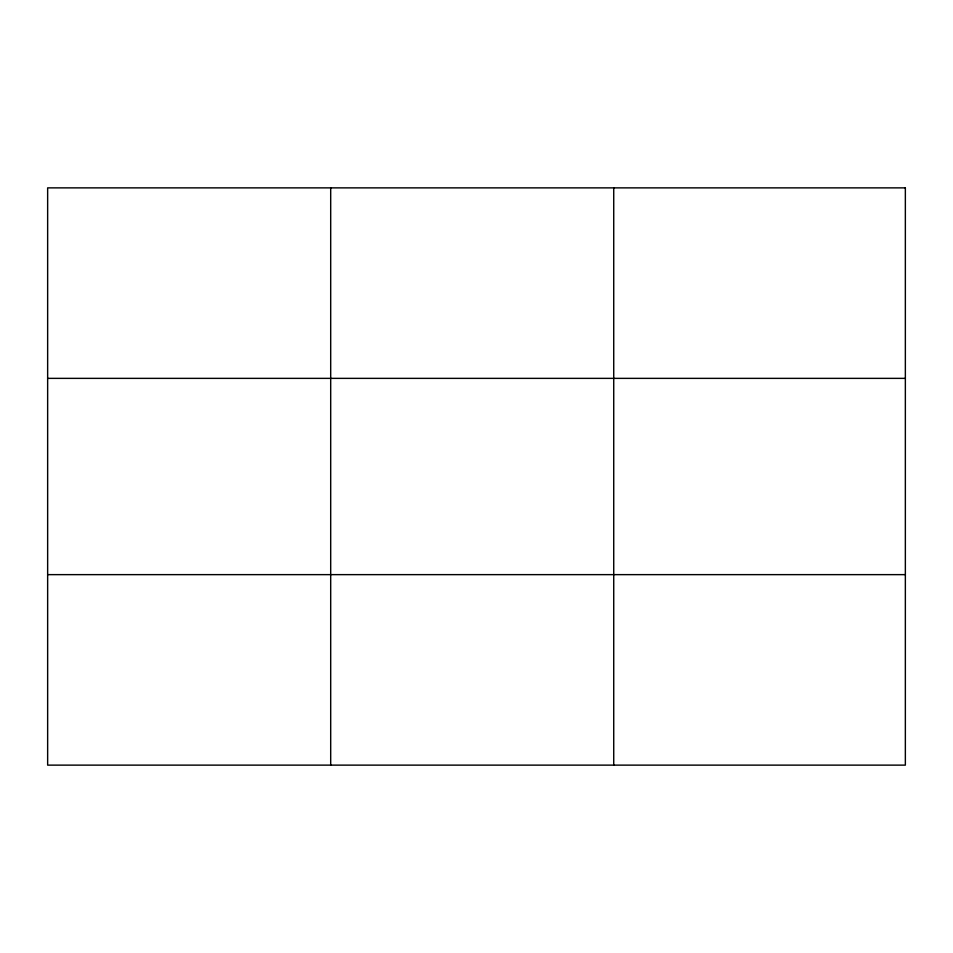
<?xml version="1.0" encoding="UTF-8"?>
<svg xmlns="http://www.w3.org/2000/svg" width="953" height="953" viewBox="0 0 953 953"><rect width="100%" height="100%" fill="white"/><g stroke="black" fill="none" stroke-linecap="round" stroke-linejoin="round"><path stroke-width="1.43" d="M330.691 187.872L330.691 765.128M613.732 187.872L613.732 765.128M47.65 378.365L905.35 378.365M47.65 574.635L905.35 574.635M905.35 187.872L905.35 765.128L47.65 765.128L47.65 187.872L905.35 187.872"/></g></svg>
